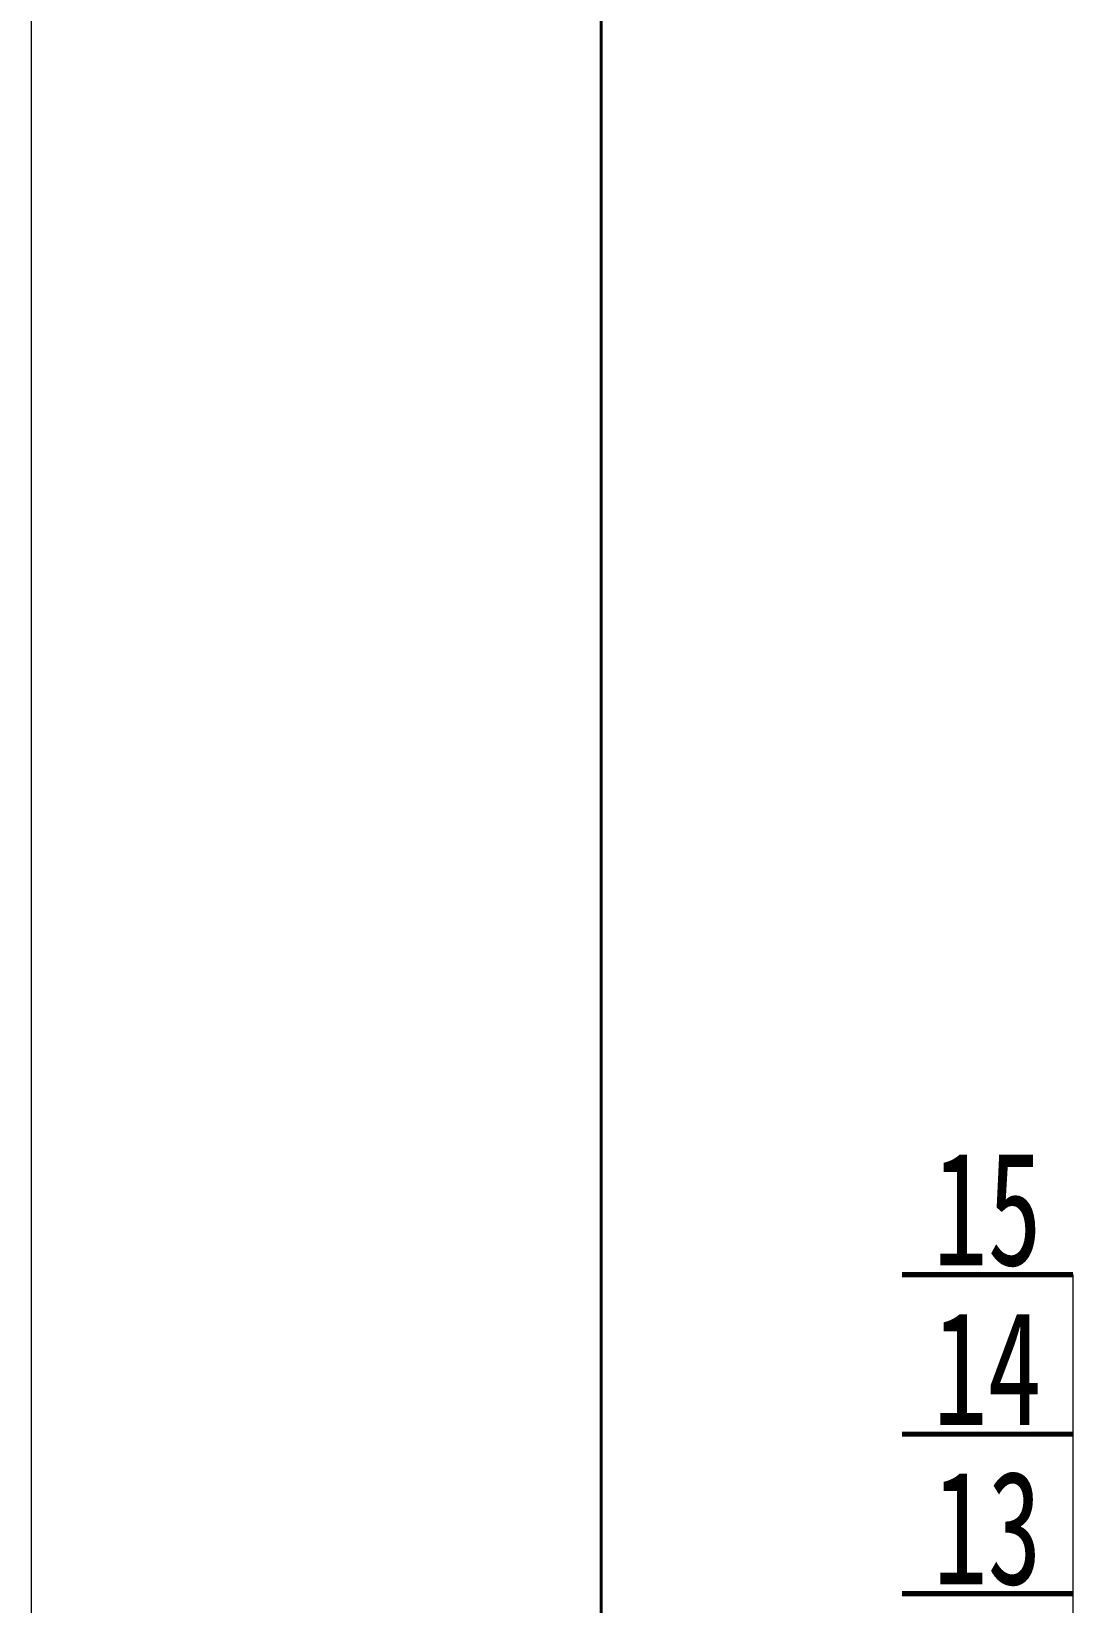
# Model space of a CAD drawing. Header units: millimetres. Extents: x 17368 to 100025, y -24769 to 12950.
# Drawn here: x 45302 to 45347.8, y -9011.9 to -8943 of the extents above; entities that cross this region are included whole.
import ezdxf
from ezdxf.enums import TextEntityAlignment as Align

# ---------------------------------------------------------------- set-up
doc = ezdxf.new("R2010")
doc.units = ezdxf.units.MM
doc.header["$LTSCALE"] = 2.8
for name, color, linetype, lineweight in [('5', 5, 'Continuous', 40), ('9', 3, 'Continuous', 15), ('dim', 7, 'Continuous', 15), ('细实线', 5, 'Continuous', 15)]:
    doc.layers.add(name, color=color, linetype=linetype, lineweight=lineweight)
doc.styles.add('仿宋体', font='', dxfattribs={"width": 0.7, "height": 3.5})
doc.styles.get('仿宋体').set_extended_font_data('FangSong_GB2312')

msp = doc.modelspace()

# ---------------------------------------------------------------- linework, layer by layer
at = {"layer": '5', "color": 7}
msp.add_line((45326.9977, -9552.338), (45326.9977, -8731.338), dxfattribs=at)
at = {"layer": '9', "color": 7}
msp.add_line((45301.9977, -9562.338), (45301.9977, -8721.338), dxfattribs=at)
at = {"layer": 'dim', "const_width": 0.225}
for points in [[(45347.696, -8997.55436), (45340.196, -8997.55436)], [(45347.696, -9004.55436), (45340.196, -9004.55436)], [(45347.696, -9011.55436), (45340.196, -9011.55436)]]:
    msp.add_lwpolyline(points, dxfattribs=at)
at = {"layer": '细实线', "lineweight": 15}
msp.add_line((45347.696, -9046.55436), (45347.696, -8997.55436), dxfattribs=at)

# ---------------------------------------------------------------- texts
at = {"layer": 'dim', "style": '仿宋体', "width": 0.7}
for s, p in [('15', (45343.946, -8997.14809)), ('14', (45343.946, -9004.14809)), ('13', (45343.946, -9011.14809))]:
    msp.add_text(s, height=5, dxfattribs=at).set_placement(p, align=Align.CENTER)

doc.saveas('drawing.dxf')
